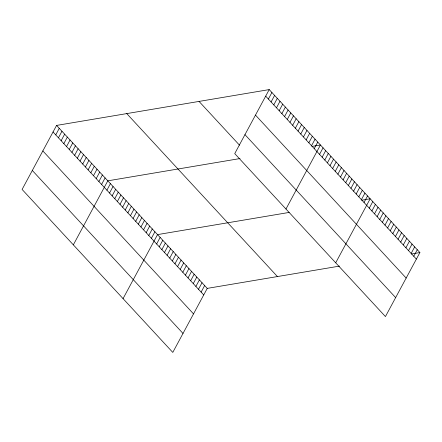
<?xml version="1.0" encoding="UTF-8"?>
<svg xmlns="http://www.w3.org/2000/svg" width="442" height="442" viewBox="0 0 442 442"><rect width="100%" height="100%" fill="white"/><g stroke="black" fill="none" stroke-linecap="round" stroke-linejoin="round"><path stroke-width="0.66" d="M269.211 89.593L234.741 153.617L385.43 316.577L419.9 252.559L269.211 89.593L56.57 125.423L22.1 189.441L172.789 352.407L207.259 288.383L339.484 266.106M55.747 134.871L59.267 128.335M58.443 137.788L61.963 131.252M61.14 140.705L64.659 134.169M63.836 143.622L67.355 137.086M66.538 146.54L70.051 140.004M69.234 149.451L72.753 142.915M71.93 152.368L75.449 145.832M74.626 155.286L78.146 148.75M77.322 158.203L80.842 151.667M80.019 161.12L83.538 154.584M82.715 164.032L86.234 157.496M85.411 166.949L88.93 160.413M88.107 169.866L91.627 163.33M90.803 172.783L94.323 166.247M93.5 175.701L97.019 169.164M96.196 178.612L99.715 172.082M98.892 181.529L102.411 174.993M101.588 184.447L105.108 177.911M73.333 244.846L107.804 180.828L240.034 158.551M106.903 190.193L110.423 183.657M109.522 193.027L113.041 186.491M112.135 195.856L115.655 189.32M114.754 198.685L118.274 192.148M117.373 201.513L120.893 194.977M119.992 204.348L123.506 197.812M122.605 207.176L126.125 200.64M125.224 210.005L128.744 203.469M127.843 212.84L131.362 206.303M130.456 215.668L133.976 209.132M133.075 218.497L136.595 211.961M135.694 221.326L139.213 214.795M138.307 224.16L141.827 217.624M140.926 226.989L144.446 220.453M143.545 229.818L147.064 223.282M146.164 232.652L149.678 226.116M148.777 235.481L152.297 228.945M151.396 238.31L154.915 231.774M123.058 298.626L157.534 234.608L289.156 212.431M156.628 243.973L160.148 237.437M159.247 246.802L162.767 240.266M161.866 249.631L165.385 243.094M164.479 252.465L167.999 245.929M167.098 255.294L170.618 248.758M169.717 258.122L173.236 251.586M172.336 260.957L175.85 254.421M174.949 263.786L178.469 257.25M177.568 266.614L181.087 260.078M268.388 99.047L271.907 92.511M180.187 269.443L183.706 262.907M271.084 101.964L274.604 95.428M182.8 272.278L186.32 265.741M273.786 104.881L277.3 98.345M185.419 275.106L188.938 268.57M276.482 107.798L280.001 101.262M188.038 277.935L191.557 271.399M279.178 110.71L282.698 104.174M190.651 280.769L194.171 274.233M281.874 113.627L285.394 107.091M193.27 283.598L196.789 277.062M284.571 116.544L288.09 110.008M195.889 286.427L199.408 279.891M287.267 119.462L290.786 112.925M198.508 289.256L202.027 282.725M289.963 122.379L293.482 115.843M201.121 292.09L204.64 285.554M292.659 125.29L296.179 118.76M295.355 128.208L298.875 121.672M298.052 131.125L301.571 124.589M300.748 134.042L304.267 127.506M303.444 136.959L306.963 130.423M306.14 139.876L309.66 133.34M308.836 142.788L312.356 136.252M311.533 145.705L315.052 139.169M314.229 148.623L317.748 142.086M285.974 209.022L320.444 145.004L311.903 146.44M319.544 154.368L323.063 147.832M322.163 157.197L325.682 150.661M324.782 160.032L328.296 153.496M327.395 162.86L330.914 156.324M330.014 165.689L333.533 159.153M332.633 168.524L336.152 161.987M335.246 171.352L338.765 164.816M337.865 174.181L341.384 167.645M340.484 177.01L344.003 170.479M343.097 179.844L346.616 173.308M345.716 182.673L349.235 176.137M348.335 185.502L351.854 178.966M350.954 188.336L354.467 181.8M353.567 191.165L357.086 184.629M356.186 193.994L359.705 187.458M358.805 196.828L362.324 190.292M361.418 199.657L364.937 193.121M364.037 202.486L367.556 195.95M335.699 262.802L370.175 198.778L361.633 200.22M369.269 208.149L372.788 201.613M371.888 210.978L375.407 204.442M374.507 213.806L378.026 207.27M377.125 216.641L380.639 210.105M379.739 219.47L383.258 212.933M382.358 222.298L385.877 215.762M384.976 225.127L388.496 218.597M387.59 227.962L391.109 221.425M390.209 230.79L393.728 224.254M392.827 233.619L396.347 227.083M395.441 236.453L398.96 229.917M398.06 239.282L401.579 232.746M400.679 242.111L404.198 235.575M403.297 244.94L406.811 238.409M405.911 247.774L409.43 241.238M408.53 250.603L412.049 244.067M411.148 253.432L414.668 246.896M413.762 256.266L417.281 249.73M411.358 254.001L419.9 252.559M265.692 96.129L416.381 259.095M255.482 115.102L406.165 278.062M244.956 134.644L395.645 297.61M199.044 101.417L239.487 145.158M126.743 113.6L277.432 276.559M56.57 125.423L207.259 288.383M53.051 131.954L203.74 294.919M42.841 150.926L193.524 313.892M32.316 170.468L182.999 333.434"/></g></svg>
